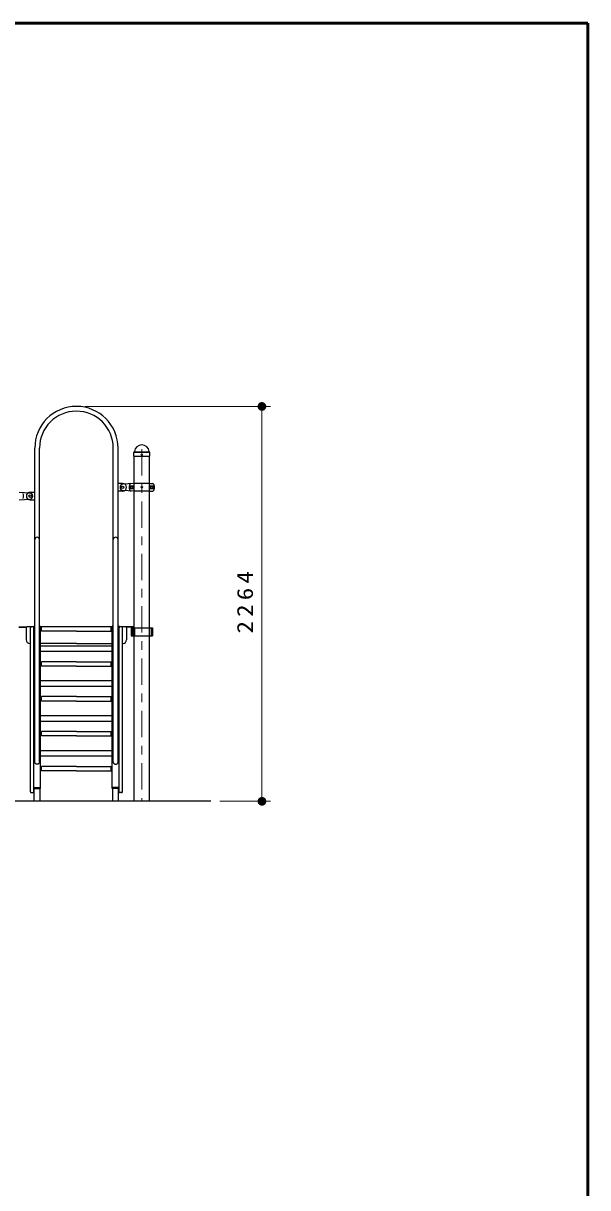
# Model space of a CAD drawing. Units: millimetres on the paper, scale 1:50. Extents: x -385 to 0, y -594 to 267.
# Drawn here: x -64.7 to 0, y -163.5 to -30 of the extents above; entities that cross this region are included whole.
import ezdxf

# ---------------------------------------------------------------- set-up
doc = ezdxf.new("R2010")
doc.units = ezdxf.units.MM
doc.linetypes.add('USER2', pattern=[6, 3, -1, 1, -1])
doc.layers.add('LY_1', color=7, linetype='Continuous', lineweight=25)
doc.layers.add('LY_2', color=7, linetype='Continuous', lineweight=13)
doc.styles.add('ＭＳ ゴシック', font='')
doc.styles.get('ＭＳ ゴシック').set_extended_font_data('MS Gothic')

# ---------------------------------------------------------------- blocks, each defined once
blk = doc.blocks.new('filled_dot')
at = {"color": 0, "linetype": 'Continuous', "lineweight": -2, "const_width": 1.25}
blk.add_lwpolyline([(-0.625, 0, 1), (0.625, 0, 1)], format="xyb", close=True, dxfattribs=at)

msp = doc.modelspace()

# ---------------------------------------------------------------- linework, layer by layer
at = {"layer": 'LY_1', "lineweight": 13}
for p, q in [((-57.614, -73.929), (-36.347, -73.929)), ((-37.347, -73.929), (-37.347, -119.201)), ((-52.007, -79.19), (-50.22, -79.19)), ((-51.971, -79.121), (-50.26, -79.121)), ((-52.079, -83.016), (-52.449, -83.016)), ((-52.449, -83.386), (-52.449, -83.016)), ((-52.079, -83.386), (-52.449, -83.386)), ((-50.149, -83.016), (-49.779, -83.016)), ((-50.149, -83.386), (-49.779, -83.386)), ((-49.779, -83.386), (-49.779, -83.016)), ((-42.187, -119.201), (-36.347, -119.201))]:
    msp.add_line(p, q, dxfattribs=at)
at = {"layer": 'LY_1'}
for p, q in [((-63.386, -89.201), (-63.386, -78.701)), ((-62.842, -89.201), (-62.842, -78.7)), ((-54.386, -89.201), (-54.386, -78.7)), ((-53.842, -89.201), (-53.842, -78.701)), ((-52.043, -79.611), (-52.035, -79.214)), ((-52.033, -79.62), (-52.043, -79.611)), ((-52.033, -79.62), (-50.194, -79.62)), ((-52.01, -79.156), (-51.988, -79.134)), ((-52.005, -119.201), (-52.005, -79.62)), ((-50.218, -79.156), (-50.24, -79.134)), ((-50.223, -119.201), (-50.223, -79.62)), ((-50.185, -79.61), (-50.194, -79.62)), ((-50.185, -79.61), (-50.193, -79.214)), ((-53.314, -82.761), (-53.842, -82.761)), ((-52.034, -82.751), (-52.664, -82.806)), ((-50.194, -82.751), (-52.034, -82.751)), ((-50.194, -82.751), (-49.878, -82.778)), ((-65.194, -83.751), (-64.564, -83.806)), ((-64.564, -83.806), (-63.933, -83.852)), ((-63.914, -83.761), (-63.386, -83.761)), ((-53.314, -83.641), (-53.842, -83.641)), ((-52.664, -82.806), (-53.294, -82.852)), ((-52.664, -83.596), (-53.294, -83.549)), ((-52.034, -83.651), (-52.664, -83.596)), ((-50.194, -83.651), (-52.034, -83.651)), ((-50.194, -83.651), (-49.878, -83.623)), ((-65.194, -84.651), (-64.564, -84.596)), ((-64.564, -84.596), (-63.933, -84.549)), ((-63.914, -84.641), (-63.385, -84.641)), ((-63.386, -114.72), (-63.386, -89.201)), ((-62.842, -114.72), (-62.842, -89.201)), ((-54.386, -114.72), (-54.386, -89.201)), ((-53.842, -114.72), (-53.842, -89.201)), ((-65.223, -99.201), (-64.364, -99.201)), ((-65.223, -99.247), (-64.364, -99.247)), ((-64.364, -99.261), (-64.364, -100.701)), ((-63.514, -99.201), (-64.304, -99.201)), ((-63.894, -118.101), (-63.894, -99.301)), ((-63.514, -118.101), (-63.514, -99.137)), ((-63.514, -99.137), (-63.386, -99.137)), ((-62.842, -99.137), (-62.714, -99.137)), ((-62.714, -117.721), (-62.714, -99.137)), ((-54.514, -99.201), (-62.714, -99.201)), ((-62.614, -99.701), (-62.614, -99.201)), ((-58.614, -99.701), (-62.614, -99.701)), ((-58.614, -99.701), (-54.614, -99.701)), ((-54.614, -99.701), (-54.614, -99.201)), ((-54.514, -117.721), (-54.514, -99.137)), ((-54.386, -99.137), (-54.514, -99.137)), ((-53.714, -99.137), (-53.842, -99.137)), ((-53.714, -118.101), (-53.714, -99.137)), ((-52.924, -99.201), (-53.714, -99.201)), ((-53.334, -118.101), (-53.334, -99.301)), ((-52.005, -99.201), (-52.864, -99.201)), ((-52.005, -99.247), (-52.864, -99.247)), ((-52.864, -99.261), (-52.864, -100.701)), ((-52.35, -99.321), (-49.878, -99.321)), ((-52.35, -99.321), (-52.35, -100.221)), ((-52.195, -99.321), (-52.195, -100.221)), ((-52.136, -99.321), (-52.136, -100.221)), ((-51.948, -99.321), (-51.948, -100.221)), ((-50.044, -99.321), (-50.044, -100.221)), ((-49.878, -99.321), (-49.878, -100.221)), ((-63.894, -101.101), (-63.964, -101.101)), ((-58.614, -101.101), (-62.714, -101.101)), ((-62.714, -101.362), (-54.514, -101.362)), ((-58.614, -101.101), (-54.514, -101.101)), ((-53.334, -101.101), (-53.264, -101.101)), ((-52.35, -100.221), (-49.878, -100.221)), ((-62.714, -102), (-54.514, -102)), ((-62.614, -103.701), (-62.614, -103.201)), ((-58.614, -103.201), (-62.614, -103.201)), ((-58.614, -103.701), (-62.614, -103.701)), ((-58.614, -103.201), (-54.614, -103.201)), ((-58.614, -103.701), (-54.614, -103.701)), ((-54.614, -103.701), (-54.614, -103.201)), ((-62.714, -105.362), (-54.514, -105.362)), ((-62.714, -106), (-54.514, -106)), ((-62.614, -107.701), (-62.614, -107.201)), ((-58.614, -107.201), (-62.614, -107.201)), ((-58.614, -107.701), (-62.614, -107.701)), ((-58.614, -107.201), (-54.614, -107.201)), ((-58.614, -107.701), (-54.614, -107.701)), ((-54.614, -107.701), (-54.614, -107.201)), ((-62.714, -109.362), (-54.514, -109.362)), ((-62.714, -110), (-54.514, -110)), ((-62.614, -111.701), (-62.614, -111.201)), ((-58.614, -111.201), (-62.614, -111.201)), ((-58.614, -111.701), (-62.614, -111.701)), ((-58.614, -111.201), (-54.614, -111.201)), ((-58.614, -111.701), (-54.614, -111.701)), ((-54.614, -111.701), (-54.614, -111.201)), ((-62.714, -113.362), (-54.514, -113.362)), ((-62.714, -114), (-54.514, -114)), ((-62.614, -115.701), (-62.614, -115.201)), ((-58.614, -115.201), (-62.614, -115.201)), ((-58.614, -115.701), (-62.614, -115.701)), ((-58.614, -115.201), (-54.614, -115.201)), ((-58.614, -115.701), (-54.614, -115.701)), ((-54.614, -115.701), (-54.614, -115.201)), ((-63.794, -118.201), (-63.614, -118.201)), ((-63.514, -117.601), (-62.714, -117.601)), ((-63.514, -117.721), (-62.714, -117.721)), ((-63.454, -119.201), (-63.454, -117.721)), ((-62.774, -119.201), (-62.774, -117.721)), ((-53.714, -117.601), (-54.514, -117.601)), ((-53.714, -117.721), (-54.514, -117.721)), ((-54.454, -119.201), (-54.454, -117.721)), ((-53.774, -119.201), (-53.774, -117.721)), ((-53.434, -118.201), (-53.614, -118.201)), ((-43.187, -119.201), (-165.017, -119.201))]:
    msp.add_line(p, q, dxfattribs=at)
at = {"layer": 'LY_1', "linetype": 'USER2', "lineweight": 13}
msp.add_line((-51.114, -78.842), (-51.114, -119.201), dxfattribs=at)
at = {"layer": 'LY_1'}
for points in [[(-62.842, -114.72), (-62.844, -114.749), (-62.851, -114.777), (-62.862, -114.804), (-62.878, -114.83), (-62.898, -114.854), (-62.921, -114.875), (-62.948, -114.894), (-62.978, -114.91), (-63.01, -114.923), (-63.043, -114.932), (-63.078, -114.938), (-63.114, -114.94), (-63.149, -114.938), (-63.184, -114.932), (-63.218, -114.923), (-63.25, -114.91), (-63.279, -114.894), (-63.306, -114.875), (-63.33, -114.854), (-63.349, -114.83), (-63.365, -114.804), (-63.377, -114.777), (-63.383, -114.749), (-63.386, -114.72)], [(-54.386, -114.72), (-54.383, -114.749), (-54.377, -114.777), (-54.365, -114.804), (-54.349, -114.83), (-54.33, -114.854), (-54.306, -114.875), (-54.279, -114.894), (-54.25, -114.91), (-54.218, -114.923), (-54.184, -114.932), (-54.149, -114.938), (-54.114, -114.94), (-54.078, -114.938), (-54.043, -114.932), (-54.01, -114.923), (-53.978, -114.91), (-53.948, -114.894), (-53.921, -114.875), (-53.898, -114.854), (-53.878, -114.83), (-53.862, -114.804), (-53.851, -114.777), (-53.844, -114.749), (-53.842, -114.72)]]:
    msp.add_lwpolyline(points, dxfattribs=at)
for centre, radius in [((-51.114, -79.46), 0.06), ((-63.914, -84.201), 0.15), ((-53.314, -83.201), 0.15)]:
    msp.add_circle(centre, radius, dxfattribs=at)
at = {"layer": 'LY_1', "lineweight": 13}
for centre, radius in [((-52.264, -83.201), 0.185), ((-52.264, -83.201), 0.1), ((-51.114, -83.201), 0.1), ((-49.964, -83.201), 0.185), ((-49.964, -83.201), 0.1)]:
    msp.add_circle(centre, radius, dxfattribs=at)
at = {"layer": 'LY_1'}
for centre, radius, start, end in [((-58.614, -78.701), 4.772, 0, 180), ((-58.614, -78.701), 4.228, 0, 180), ((-51.114, -79.201), 0.864, 90, 173.3676), ((-51.114, -79.201), 0.864, 6.6324, 90), ((-51.951, -79.215), 0.084, 135, 178.99605), ((-52.028, -79.094), 0.056, 315, 353.3676), ((-50.2, -79.094), 0.056, 186.6324, 225), ((-50.277, -79.215), 0.084, 1.00395, 45), ((-53.314, -83.201), 0.44, 270, 90), ((-65.664, -84.201), 1, 343.80375, 16.19625), ((-63.914, -84.201), 0.44, 90, 270), ((-63.964, -84.201), 0.35, 275, 85), ((-53.264, -83.201), 0.35, 95, 265), ((-51.564, -83.201), 1, 163.80375, 196.19625), ((-52.332, -82.978), 0.2, 95, 163.80375), ((-52.332, -83.424), 0.2, 196.19625, 265), ((-49.896, -82.978), 0.2, 16.19625, 85), ((-49.896, -83.424), 0.2, 275, 343.80375), ((-50.664, -83.201), 1, 343.80375, 16.19625), ((-63.114, -89.201), 0.272, 0, 180), ((-54.114, -89.201), 0.272, 0, 180), ((-64.304, -99.261), 0.06, 90, 180), ((-63.794, -99.301), 0.1, 90, 180), ((-63.614, -99.301), 0.1, 0, 90), ((-53.614, -99.301), 0.1, 90, 180), ((-53.434, -99.301), 0.1, 0, 90), ((-52.924, -99.261), 0.06, 0, 90), ((-63.964, -100.701), 0.4, 180, 270), ((-53.264, -100.701), 0.4, 270, 0), ((-63.794, -118.101), 0.1, 180, 270), ((-63.614, -118.101), 0.1, 270, 0), ((-53.614, -118.101), 0.1, 180, 270), ((-53.434, -118.101), 0.1, 270, 0)]:
    msp.add_arc(centre, radius, start, end, dxfattribs=at)
at = {"layer": 'LY_1', "lineweight": 13}
for centre, start, end in [((-54.639, -83.201), 355.87048, 4.12952), ((-47.588, -83.201), 175.87048, 184.12952)]:
    msp.add_arc(centre, 2.567, start, end, dxfattribs=at)
at = {"layer": 'LY_2', "lineweight": 50}
for p, q in [((0, -30), (-385, -30)), ((0, -297), (0, -30))]:
    msp.add_line(p, q, dxfattribs=at)

# ---------------------------------------------------------------- block references
at = {"layer": 'LY_1', "lineweight": 13, "xscale": 0.4, "yscale": 0.4}
for p, rotation in [((-37.347, -73.929), 270), ((-37.347, -119.201), 90)]:
    msp.add_blockref('filled_dot', p, dxfattribs=dict(at, rotation=rotation))

# ---------------------------------------------------------------- texts
at = {"layer": 'LY_1', "insert": (-38.347, -96.148), "char_height": 1.833, "attachment_point": 8, "rotation": 90, "style": 'ＭＳ ゴシック'}
msp.add_mtext('\\T1.33;\\W1.15;2264', dxfattribs=at)

doc.saveas('drawing.dxf')
